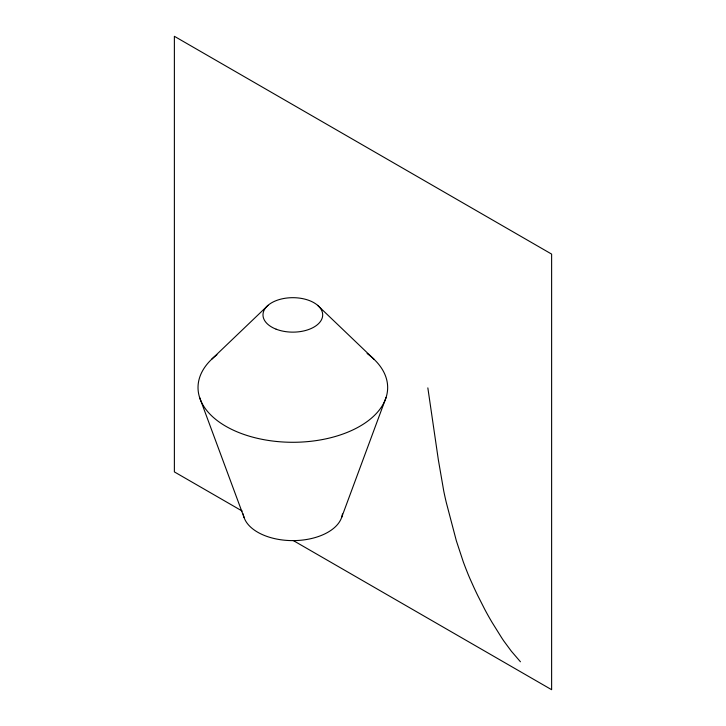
<?xml version="1.0" encoding="UTF-8"?>
<svg xmlns="http://www.w3.org/2000/svg" width="726" height="726" viewBox="0 0 726 726"><rect width="100%" height="100%" fill="white"/><g stroke="black" fill="none" stroke-linecap="round" stroke-linejoin="round"><path stroke-width="1.09" d="M341.61 517.511L386.105 397.412M211.702 359.225L268.039 305.337M242.166 511.04L174.376 471.9L174.376 36.3L551.624 254.1L551.624 689.7L293.25 540.534M317.652 305.337L373.981 359.225M520.451 661.785L511.358 651.213L503.862 641.067A98.872 57.082 60 0 1 501.53 637.555L492.101 622.436A179.73 103.773 60 0 1 484.859 609.559L477.744 595.538A246.323 142.214 60 0 1 473.851 587.325L470.031 578.813A142.931 82.519 60 0 1 468.161 574.411L465.974 568.93A269.301 155.482 60 0 1 463.288 561.851L456.336 540.761L446.272 502.437A259.454 149.792 60 0 1 443.758 491.085L438.341 459.785L427.841 387.875M199.586 397.412L244.081 517.511M342.436 513.963A49.722 28.704 0 0 1 292.841 540.616A49.722 28.704 0 0 1 243.246 513.963M367.093 353.508A94.816 54.74 0 0 1 357.945 427.342A94.816 54.74 0 0 1 229.734 428.404A94.816 54.74 0 0 1 216.938 354.742M276.116 329.177A29.839 17.224 0 0 0 322.607 316.137A29.839 17.224 0 0 0 279.809 299.411A29.839 17.224 0 0 0 276.116 329.177"/></g></svg>
